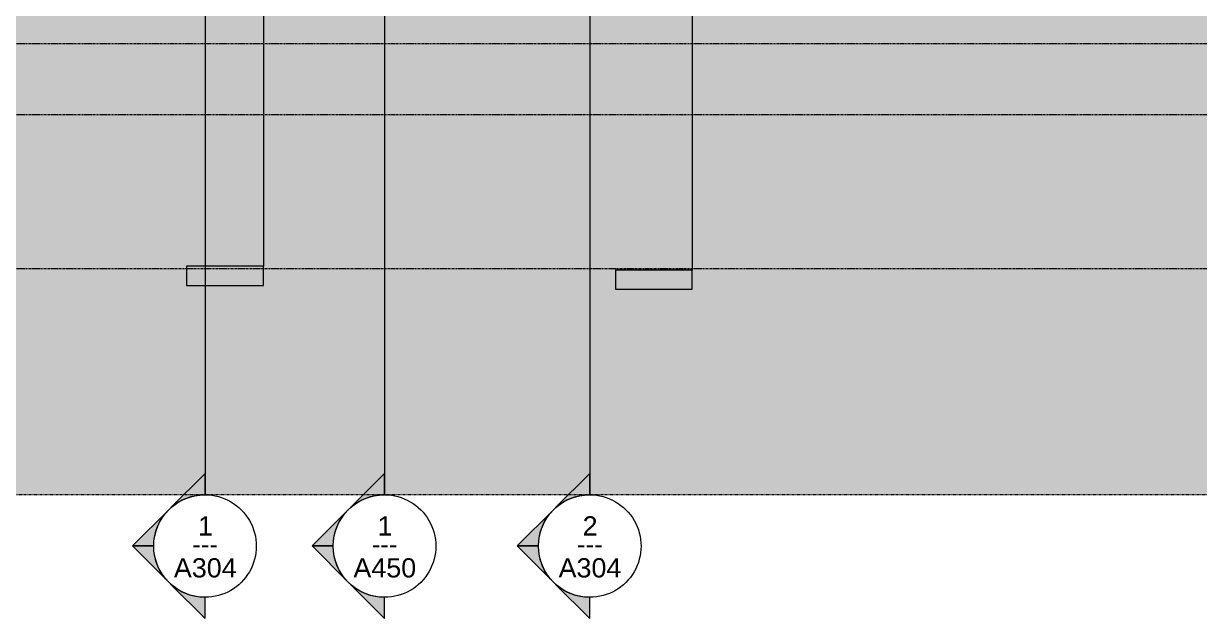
# Model space of a CAD drawing. Header units: inches. Extents: x 1763 to 3276, y -226 to 478.
# Drawn here: x 2716.3 to 2991.4, y -225.9 to -86.6 of the extents above; entities that cross this region are included whole.
import ezdxf

# ---------------------------------------------------------------- set-up
doc = ezdxf.new("R2010")
doc.units = ezdxf.units.IN
doc.header["$MEASUREMENT"] = 0
doc.linetypes.add('Aligning Line 1_8_', pattern=[0.25, 0.125, -0.125])
doc.linetypes.add('Grid Line 1_2_', pattern=[0.8749999999999999, 0.4999999999999999, -0.125, 0.125, -0.125])
for name, color, linetype, lineweight in [('A-FLOR-LEVL-1', 51, 'Grid Line 1_2_', 9), ('C-TOPO', 7, 'Continuous', 9), ('G-ANNO-SYMB', 111, 'Aligning Line 1_8_', 9), ('G-ANNO-SYMB-1', 111, 'Continuous', 9)]:
    doc.layers.add(name, color=color, linetype=linetype, lineweight=lineweight)
doc.styles.add('Arial_1', font='arial.ttf', dxfattribs={"height": 4.499999999999996})
doc.styles.add('Century Gothic', font='ufonts.com_century-gothic.ttf', dxfattribs={"height": 4.499999999999996})

# ---------------------------------------------------------------- blocks, each defined once
blk = doc.blocks.new('Section - Section Head - Filled-22785-BUILDING ELEVATION - EAST _CC_')
at = {"layer": 'G-ANNO-SYMB-1'}
h = blk.add_hatch(color=256, dxfattribs=at)
edge = h.paths.add_edge_path(flags=0)
edge.add_arc((2800.798738118733, 396.3759802906872), 12.01561779548169, 89.99999999999972, 132.0783950246236, ccw=False)
edge.add_line((2800.798738118733, 408.391598086169), (2800.798738118733, 413.3465430391643))
edge.add_line((2800.798738118733, 413.3465430391643), (2792.746510440414, 405.2943153608459))
h = blk.add_hatch(color=256, dxfattribs=at)
edge = h.paths.add_edge_path(flags=0)
edge.add_line((2792.313456744494, 404.8612616649257), (2783.828175370255, 396.3759802906872))
edge.add_line((2783.828175370255, 396.3759802906872), (2788.798738118733, 396.3759802906872))
edge.add_arc((2800.798738118733, 396.3759802906871), 12.0000000000001, 135.0000000000003, 180.0000000000001, ccw=False)
h = blk.add_hatch(color=256, dxfattribs=at)
edge = h.paths.add_edge_path(flags=0)
edge.add_arc((2800.798738118733, 396.3759802906872), 11.99999999999994, 180.0000000000001, 224.9999999999998, ccw=False)
edge.add_line((2788.798738118733, 396.3759802906872), (2783.828175370255, 396.3759802906872))
edge.add_line((2783.828175370255, 396.3759802906872), (2792.313456744494, 387.8906989164486))
h = blk.add_hatch(color=256, dxfattribs=at)
edge = h.paths.add_edge_path(flags=0)
edge.add_line((2792.746510440414, 387.4576452205285), (2800.798738118733, 379.4054175422099))
edge.add_line((2800.798738118733, 379.4054175422099), (2800.798738118733, 384.3603624952053))
edge.add_arc((2800.798738118733, 396.3759802906871), 12.01561779548195, 227.9216049753763, 270, ccw=False)
for p, q in [((2792.746510440414, 405.2943153608459), (2800.798738118733, 413.3465430391643)), ((2800.798738118733, 413.3465430391643), (2800.798738118733, 408.391598086169)), ((2783.828175370255, 396.3759802906872), (2792.313456744494, 404.8612616649257)), ((2788.798738118733, 396.3759802906872), (2783.828175370255, 396.3759802906872)), ((2792.313456744494, 387.8906989164486), (2783.828175370255, 396.3759802906872)), ((2783.828175370255, 396.3759802906872), (2788.798738118733, 396.3759802906872)), ((2800.798738118733, 379.4054175422099), (2792.746510440414, 387.4576452205285)), ((2800.798738118733, 384.3603624952053), (2800.798738118733, 379.4054175422099))]:
    blk.add_line(p, q, dxfattribs=at)
for centre, radius, start, end in [((2800.798738118733, 396.391598086169), 11.99999999999994, 89.99999999999973, 269.9999999999994), ((2800.798738118733, 396.3759802906872), 12.01561779548169, 89.99999999999933, 132.0783950246232), ((2800.798738118733, 396.391598086169), 12, 269.9999999999996, 90), ((2800.798738118733, 396.3759802906871), 12.0000000000001, 134.9999999999999, 179.9999999999997), ((2800.798738118733, 396.3759802906872), 11.99999999999994, 179.9999999999997, 224.9999999999995), ((2800.798738118733, 396.3759802906871), 12.01561779548195, 227.9216049753759, 269.9999999999996)]:
    blk.add_arc(centre, radius, start, end, dxfattribs=at)
blk = doc.blocks.new('Detail View - 3_32_ x 3_8_-54337-BUILDING ELEVATION - EAST _CC_')
at = {"layer": 'G-ANNO-SYMB-1'}
blk.add_hatch(color=256, dxfattribs=at).paths.add_polyline_path([(2754.447334831465, -143.4206548285653), (2772.447334831465, -143.4206548285655), (2772.447334831465, -147.9206548285654), (2754.447334831465, -147.9206548285653)], flags=0)
for p, q in [((2754.447334831465, -143.4206548285653), (2754.447334831465, -147.9206548285653)), ((2772.447334831465, -143.4206548285655), (2754.447334831465, -143.4206548285653)), ((2772.447334831465, -147.9206548285654), (2772.447334831465, -143.4206548285655)), ((2754.447334831465, -147.9206548285653), (2772.447334831465, -147.9206548285654))]:
    blk.add_line(p, q, dxfattribs=at)
blk = doc.blocks.new('Section - 3_32_ x 3_8_-54337-BUILDING ELEVATION - EAST _CC_')
at = {"layer": 'G-ANNO-SYMB-1'}
blk.add_hatch(color=256, dxfattribs=at).paths.add_polyline_path([(2620.585713123314, -101.9350677298858), (2602.585713123314, -101.9350677298856), (2602.585713123314, -106.4350677298856), (2620.585713123314, -106.4350677298858)], flags=0)
for p, q in [((2602.585713123314, -106.4350677298856), (2602.585713123314, -101.9350677298856)), ((2602.585713123314, -101.9350677298856), (2620.585713123314, -101.9350677298858)), ((2620.585713123314, -101.9350677298858), (2620.585713123314, -106.4350677298858)), ((2620.585713123314, -106.4350677298858), (2602.585713123314, -106.4350677298856))]:
    blk.add_line(p, q, dxfattribs=at)

msp = doc.modelspace()

# ---------------------------------------------------------------- hatches: boundary and pattern name
at = {"layer": 'C-TOPO'}
msp.add_hatch(color=256, dxfattribs=at).paths.add_polyline_path([(2990.65972167934, -196.9427199844289), (3146.199513322058, -196.9427199844289), (3146.199513322058, -141.378799609185), (3126.151763119818, -125.8800753741579), (3061.438540528136, -80.03517104778753), (3061.438476562499, -80.0350722672169), (3055.200622558592, -75.81841278076179), (3034.251890337646, -71.42932898927243), (3018.134230292241, -66.00000337676944), (2994.355695364774, -72.78558220846473), (2985.80574850509, -70.34274024855513), (2980.101375006159, -69.02831476155329), (2925.335658787874, -52.556403778216), (2917.05900250273, -51.74046622540734), (2917.05885514997, -51.74043281640007), (2874.097995905204, -42.00000000000016), (2860.858246985037, -42.00000000000016), (2853.01923015024, -40.54059997406974), (2778.396074295519, -32.89203766433496), (2742.086824283476, -30.48923143477282), (2738.096766827232, -30.08026867444795), (2736.609741210936, -30.00000000000008), (2708.076918171175, -30.00000000000008), (2694.484981730375, -29.06566131384153), (2651.629515731794, -26.02176581060356), (2627.029082121012, -26.00000000000014), (2620.775101968051, -26.21189202666457), (2606.860881902949, -25.27970713506917), (2539.746747447075, -22.02057414560539), (2515.029082121013, -22.00000000000011), (2503.882909687211, -21.64474952653796), (2496.321494664691, -21.29248327680423), (2445.23197761852, -18.45762035308882), (2436.962995483277, -18.15183342333711), (2434.093333293808, -18.00000000000008), (2397.445541264593, -18.00000000000008), (2392.443251167377, -17.96846293037956), (2383.407344837063, -17.32047304467366), (2347.083908242539, -12.74599264235658), (2293.439645803562, -6.000000000000084), (2249.140191595539, -6.000000000000084), (2238.113598458968, -4.827413026686542), (2191.9431259814, -8.526512829121201e-14), (2183.479584026444, -8.526512829121201e-14), (2173.907234086677, 1.110638314601999), (2139.272696614192, 5.999999999999914), (2135.716232472292, 5.999999999999914), (2124.694543186691, 6.833282344479641), (2107.246101055909, 7.145755097406918), (2050.231085879007, 5.999999999999999), (2042.59088749976, 6.659025946584022), (1983.849542297303, 11.01500990481293), (1983.849542297303, -196.9427199844289), (2988.193833330565, -196.9427199844289)], flags=0)

# ---------------------------------------------------------------- linework, layer by layer
at = {"layer": 'A-FLOR-LEVL-1'}
for p, q in [((3275.525781780968, -91.3749999999497), (1774.877759588063, -91.3749999999497)), ((3275.525781780968, -108), (1774.877759588063, -108)), ((3275.525781780968, -144), (1774.877759588063, -144))]:
    msp.add_line(p, q, dxfattribs=at)
at = {"layer": 'G-ANNO-SYMB'}
msp.add_line((3146.199513322059, -196.8990835732361), (2664.964881304759, -196.8990835732361), dxfattribs=at)
at = {"layer": 'G-ANNO-SYMB-1'}
for p, q in [((2758.798738118734, 384.3759802906874), (2758.798738118734, -196.8990835732373)), ((2800.798738118734, 384.3759802906874), (2800.798738118734, -196.8990835732373)), ((2848.798738118734, 384.3759802906874), (2848.798738118734, -196.8990835732373)), ((2772.447334831467, 17.16960444607164), (2772.447334831467, -143.4206548285655)), ((2872.798738118733, 13.95515650221001), (2872.798738118733, -144.2906450236069))]:
    msp.add_line(p, q, dxfattribs=at)

# ---------------------------------------------------------------- block references
msp.add_blockref('Detail View - 3_32_ x 3_8_-54337-BUILDING ELEVATION - EAST _CC_', (0, 0), dxfattribs=at)
at = {"layer": 'G-ANNO-SYMB-1', "extrusion": (0, 0, -1)}
msp.add_blockref('Section - 3_32_ x 3_8_-54337-BUILDING ELEVATION - EAST _CC_', (-5475.384451242046, -42.355577293769), dxfattribs=at)
at = {"layer": 'G-ANNO-SYMB-1', "extrusion": (0, 0, -1), "rotation": 180}
for p in [(41.99999999999488, 187.4768967174937), (0, 187.4768967174937), (-48.00000000000511, 187.4768967174937)]:
    msp.add_blockref('Section - Section Head - Filled-22785-BUILDING ELEVATION - EAST _CC_', p, dxfattribs=at)

# ---------------------------------------------------------------- texts
at = {"layer": 'G-ANNO-SYMB-1', "char_height": 4.499999999999996, "attachment_point": 1}
for s, insert, width, style in [('1', (2757.138249880854, -201.9447653431532), 4.241999999999996, 'Arial_1'), ('1', (2799.138249880854, -201.9447653431532), 4.241999999999996, 'Arial_1'), ('2', (2847.138249880854, -201.9447653431532), 4.241999999999996, 'Arial_1'), ('---', (2755.812594337496, -206.1981117998462), 7.726499999999994, 'Century Gothic'), ('---', (2797.812594337496, -206.1981117998462), 7.726499999999994, 'Century Gothic'), ('---', (2845.812594337496, -206.1981117998462), 7.726499999999994, 'Century Gothic'), ('A304', (2751.51620263676, -211.7628874378196), 17.87699999999998, 'Arial_1'), ('A450', (2793.51620263676, -211.7628874378196), 17.87699999999998, 'Arial_1'), ('A304', (2841.51620263676, -211.7628874378196), 17.87699999999998, 'Arial_1')]:
    msp.add_mtext(s, dxfattribs=dict(at, insert=insert, width=width, style=style))

doc.saveas('drawing.dxf')
